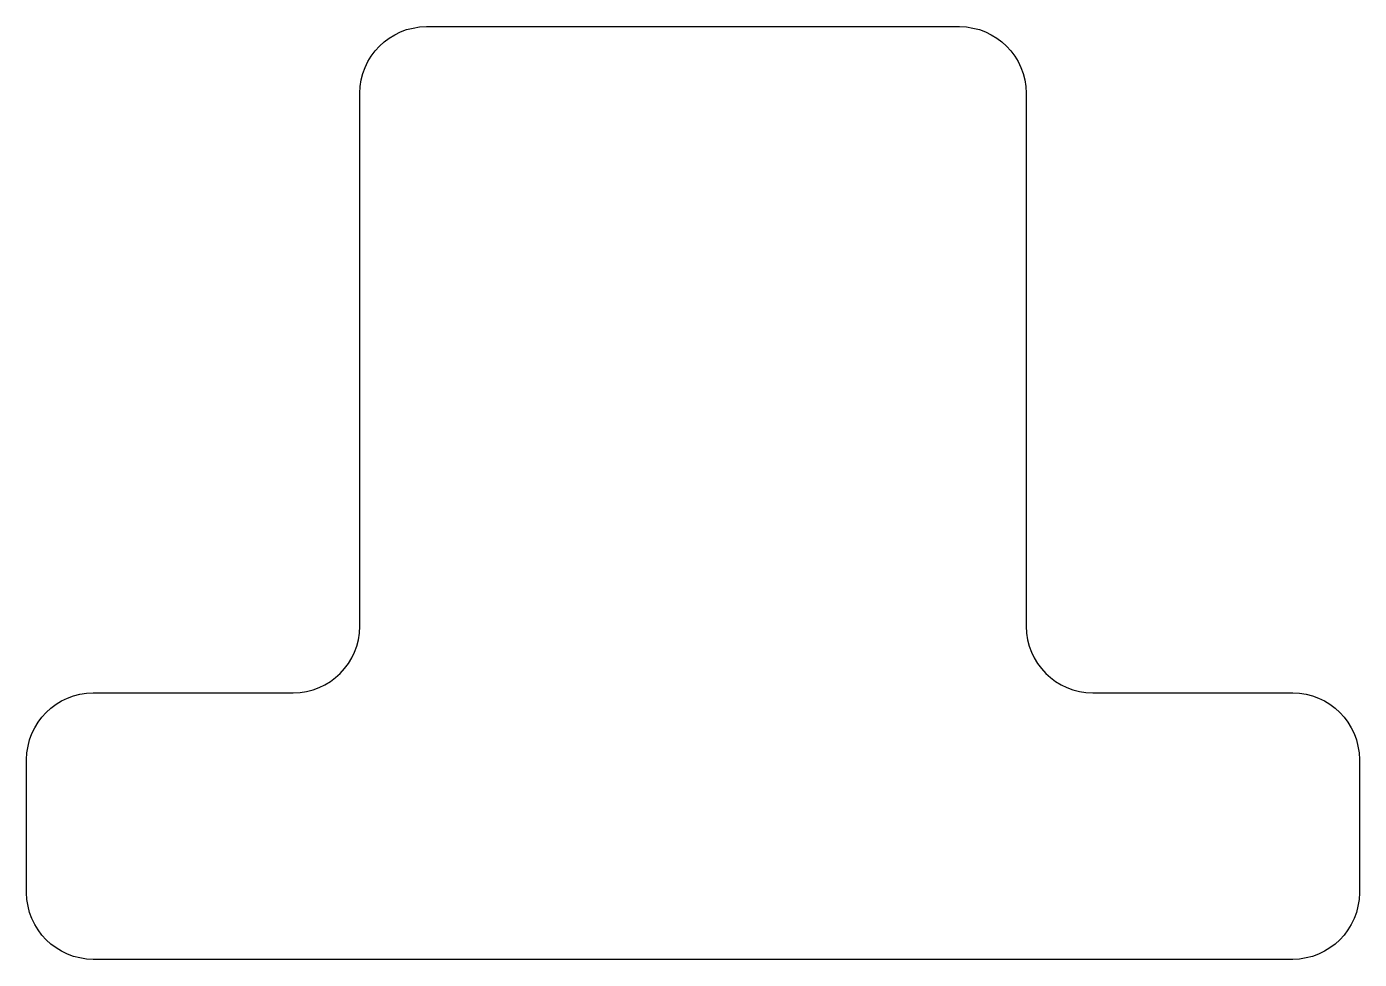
# Model space of a CAD drawing. Header units: millimetres. Extents: x -75 to 25, y -20 to 50.
import ezdxf

# ---------------------------------------------------------------- set-up
doc = ezdxf.new("R2010")
doc.units = ezdxf.units.MM
doc.layers.get('0').update_dxf_attribs({"linetype": 'CONTINUOUS'})

msp = doc.modelspace()

# ---------------------------------------------------------------- linework, layer by layer
msp.add_lwpolyline([(-70, -20, -0.41421), (-75, -15), (-75, -5, -0.41421), (-70, 0), (-55, 0, 0.41421), (-50, 5), (-50, 45, -0.41421), (-45, 50), (-5, 50, -0.41421), (0, 45), (0, 5, 0.41421), (5, 0), (20, 0, -0.41421), (25, -5), (25, -15, -0.41421), (20, -20)], format="xyb", close=True)

doc.saveas('drawing.dxf')
